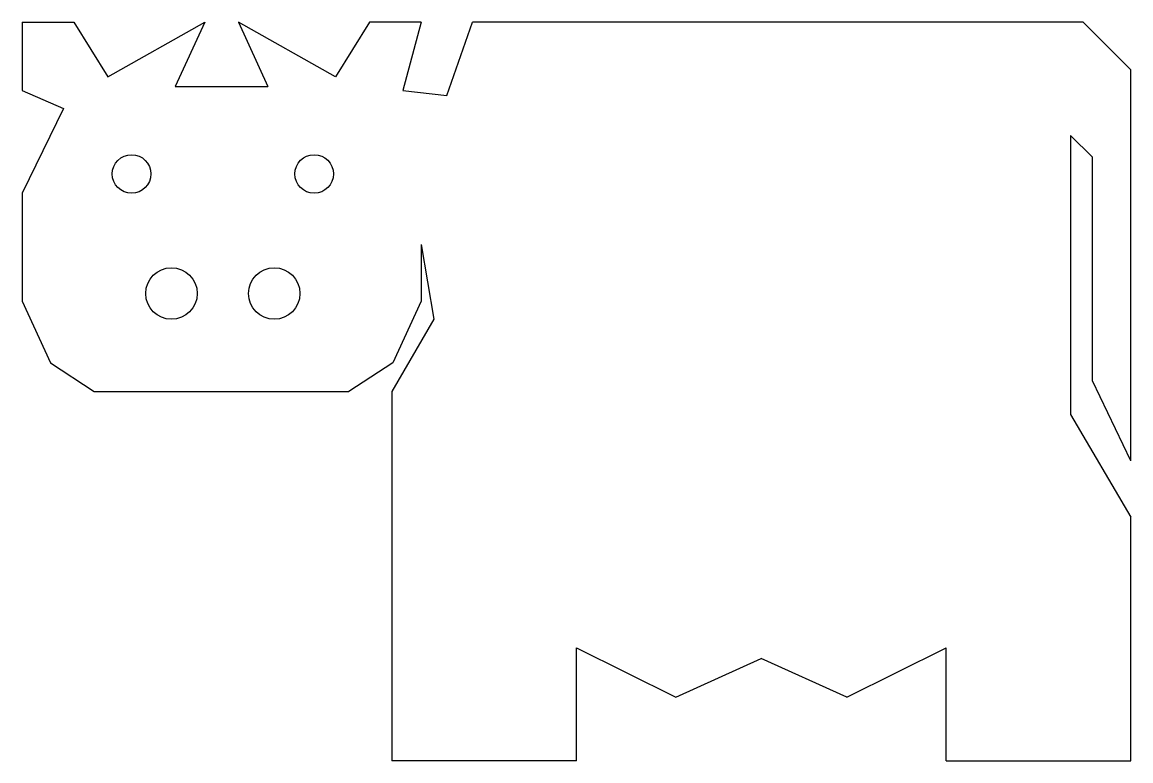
# Model space of a CAD drawing. Extents: x 19.1 to 57.2, y 31.8 to 57.2.
import ezdxf

# ---------------------------------------------------------------- set-up
doc = ezdxf.new("R2010")
doc.units = 0
doc.layers.add('LAYER_2', color=1, linetype='CONTINUOUS')

msp = doc.modelspace()

# ---------------------------------------------------------------- linework, layer by layer
at = {"layer": 'LAYER_2', "color": 7}
for p, q in [((19.05, 57.15), (20.82009, 57.15)), ((19.05, 57.15), (19.05, 54.803373)), ((20.82009, 57.15), (21.993317, 55.271217)), ((21.993317, 55.271217), (25.329203, 57.15)), ((25.329203, 57.15), (24.312383, 54.934287)), ((29.814373, 55.271217), (26.478832, 57.150172)), ((26.478832, 57.150172), (27.495479, 54.934287)), ((30.987773, 57.150172), (29.814373, 55.271217)), ((32.757863, 57.150172), (30.987773, 57.150172)), ((32.757863, 57.150172), (32.137229, 54.803545)), ((33.640324, 54.62664), (34.524508, 57.15)), ((55.511513, 57.15), (34.524508, 57.15)), ((57.150689, 55.510824), (55.511513, 57.15)), ((57.150345, 42.071678), (57.150689, 55.510824)), ((24.312383, 54.934287), (27.495479, 54.934287)), ((19.05, 54.803373), (20.466451, 54.184462)), ((32.137229, 54.803545), (33.640324, 54.62664)), ((20.466451, 54.184462), (19.05, 51.26681)), ((55.832595, 52.504633), (55.08122, 53.256009)), ((55.08122, 53.256009), (55.08122, 43.66314)), ((55.832595, 44.812424), (55.832595, 52.504633)), ((19.05, 51.26681), (19.05, 47.553342)), ((32.757863, 49.503094), (32.757863, 47.553514)), ((32.757863, 49.503094), (33.198318, 46.934431)), ((19.05, 47.553342), (20.024273, 45.431335)), ((32.757863, 47.553514), (31.78359, 45.431335)), ((33.198318, 46.934431), (31.75, 44.45)), ((20.024273, 45.431335), (21.527368, 44.45)), ((31.78359, 45.431335), (30.280495, 44.450172)), ((57.150345, 42.071678), (55.832595, 44.812424)), ((21.527368, 44.45), (30.280495, 44.450172)), ((31.75, 44.45), (31.75, 31.75)), ((55.08122, 43.66314), (57.15, 40.126233)), ((57.15, 31.75), (57.15, 40.126233)), ((38.1, 31.75), (38.1, 35.630556)), ((38.1, 35.630556), (41.509266, 33.943492)), ((47.390734, 33.943492), (50.8, 35.630556)), ((50.8, 31.75), (50.8, 35.630556)), ((41.509266, 33.943492), (44.45, 35.269854)), ((47.390734, 33.943492), (44.45, 35.269854)), ((38.1, 31.75), (31.75, 31.75)), ((50.8, 31.75), (57.15, 31.75))]:
    msp.add_line(p, q, dxfattribs=at)
for centre, radius in [((22.809374, 51.929991), 0.663095), ((29.08453, 51.930164), 0.663009), ((24.180781, 47.819476), 0.884184), ((27.713123, 47.819476), 0.88427)]:
    msp.add_circle(centre, radius, dxfattribs=at)

doc.saveas('drawing.dxf')
